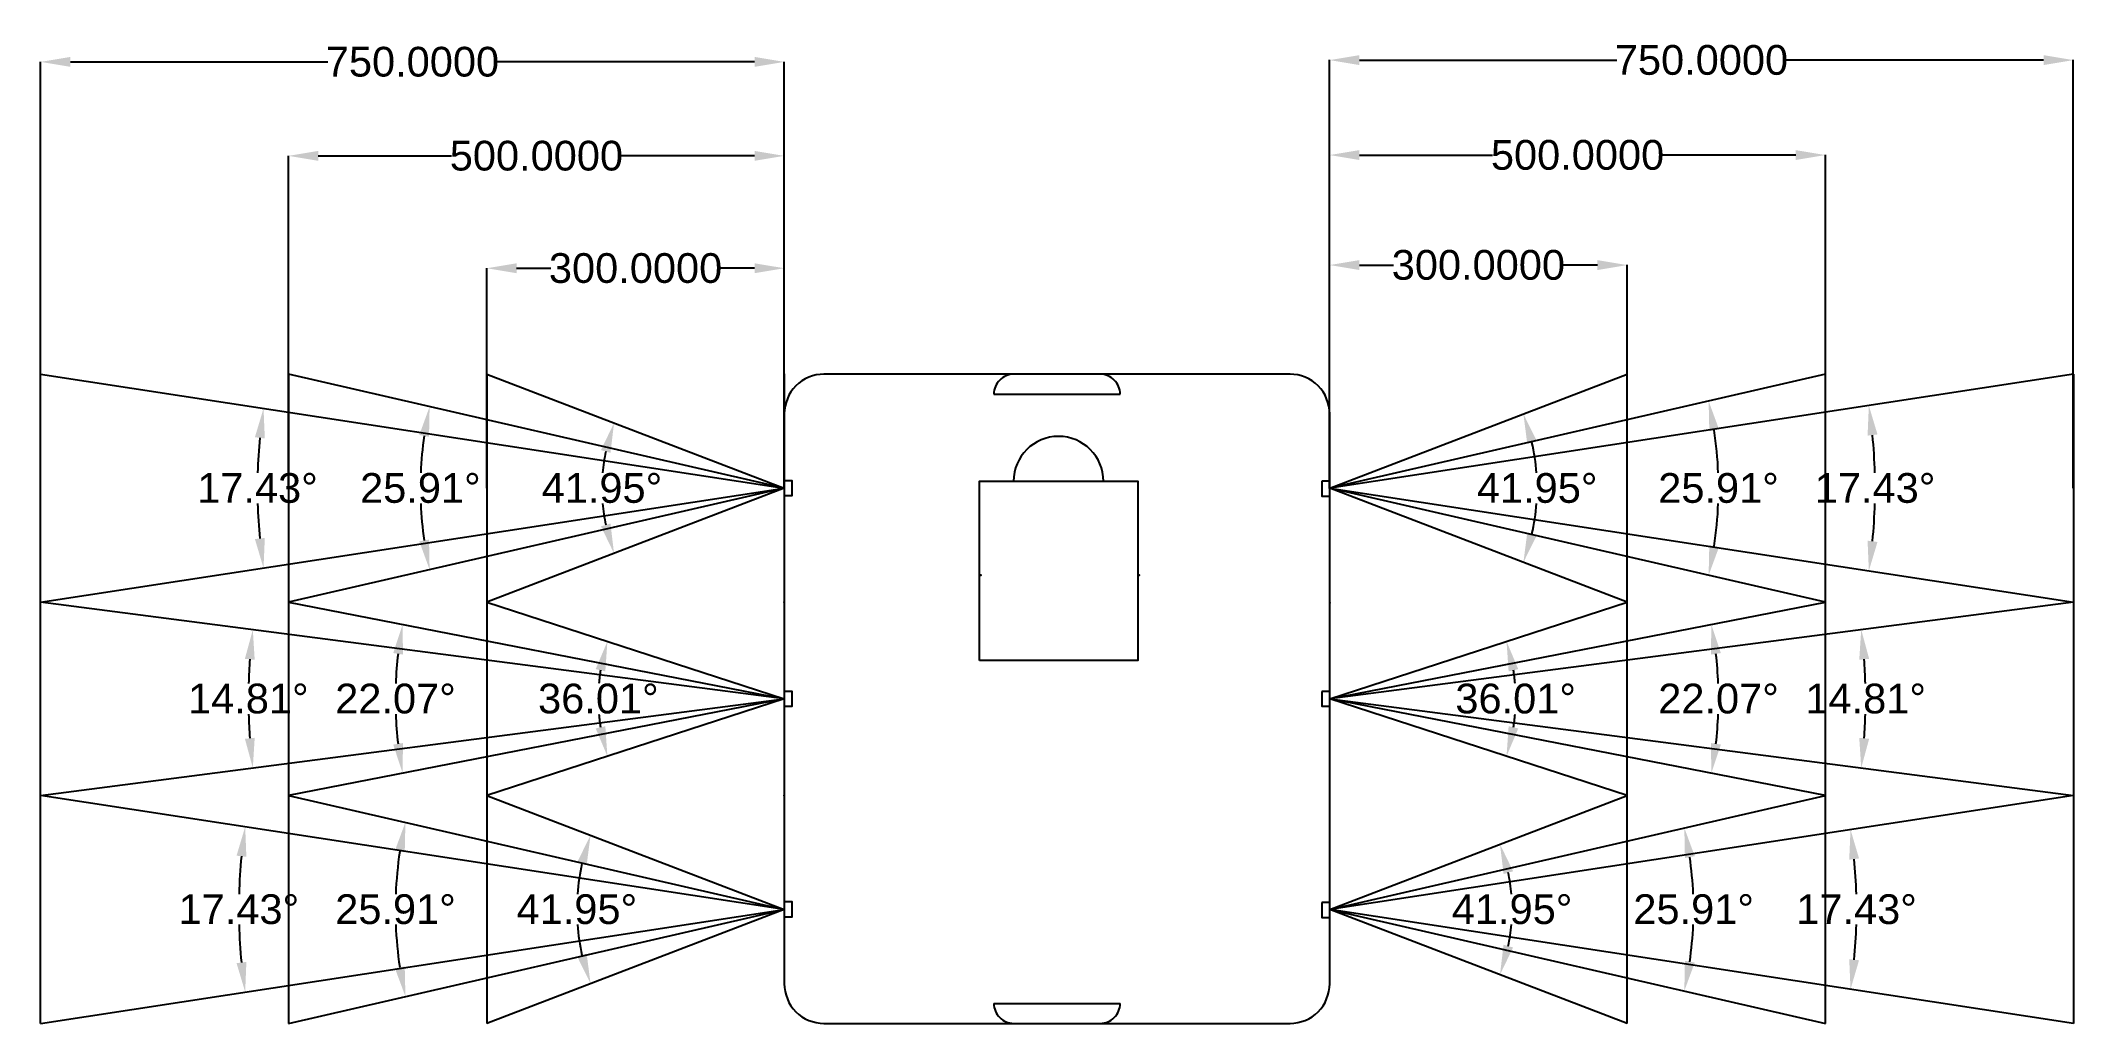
# Model space of a CAD drawing. Header units: millimetres. Extents: x 2129 to 4179, y 1083 to 2074.
import ezdxf

# ---------------------------------------------------------------- set-up
doc = ezdxf.new("R2010")
doc.units = ezdxf.units.MM
doc.styles.get("Standard").update_dxf_attribs({"font": 'arial.ttf'})
doc.dimstyles.new('Angulo_2dec', dxfattribs={"dimtxt": 30, "dimasz": 30, "dimexe": 0.18, "dimexo": 0.0625, "dimgap": 0.09, "dimtad": 0, "dimtih": 1, "dimtoh": 1, "dimdec": 4, "dimzin": 0, "dimdsep": 46, "dimtxsty": 'Standard', "dimcen": 0.09, "dimazin": 0, "dimtfac": 1, "dimtdec": 4, "dimtofl": 0, "dimtmove": 0, "dimatfit": 3, "dimfxl": 1, "dimtolj": 1, "dimtzin": 0, "dimarcsym": 0})

# ---------------------------------------------------------------- blocks, each defined once
blk = doc.blocks.new('*D40')
at = {"color": 0, "lineweight": -2, "transparency": 16777216}
for start, end in [(174.5178, 178.3373), (181.6627, 185.4822)]:
    blk.add_arc((2879.1, 1622.8), 531.4, start, end, dxfattribs=at)
at = {"color": 0, "transparency": 16777216}
for points in [[(2345.2, 1674.2), (2355.2, 1672.9), (2353.9, 1703.3)], [(2355.2, 1572.6), (2345.2, 1571.4), (2353.9, 1542.2)]]:
    blk.add_solid(points, dxfattribs=at)
at = {"layer": 'Defpoints', "color": 0, "transparency": 16777216}
for p in [(2129.1, 1737.8), (2348.4, 1649.7), (2879.1, 1622.8), (2879.1, 1622.8), (2129.1, 1507.8)]:
    blk.add_point(p, dxfattribs=at)
at = {"color": 0, "transparency": 16777216, "insert": (2347.8, 1622.8), "char_height": 30, "attachment_point": 5}
blk.add_mtext('\\A1;17.43°', dxfattribs=at)
blk = doc.blocks.new('*D41')
at = {"color": 0, "lineweight": -2, "transparency": 16777216}
for start, end in [(175.7734, 178.3667), (181.6333, 184.2266)]:
    blk.add_arc((2879.1, 1410.3), 540.5, start, end, dxfattribs=at)
at = {"color": 0, "transparency": 16777216}
for points in [[(2335.1, 1450.6), (2345, 1449.6), (2343.1, 1480)], [(2345, 1370.9), (2335.1, 1369.9), (2343.1, 1340.6)]]:
    blk.add_solid(points, dxfattribs=at)
at = {"layer": 'Defpoints', "color": 0, "transparency": 16777216}
for p in [(2129.1, 1507.8), (2339.1, 1433.6), (2879.1, 1410.3), (2879.1, 1410.3), (2129.1, 1312.8)]:
    blk.add_point(p, dxfattribs=at)
at = {"color": 0, "transparency": 16777216, "insert": (2338.6, 1410.3), "char_height": 30, "attachment_point": 5}
blk.add_mtext('\\A1;14.81°', dxfattribs=at)
blk = doc.blocks.new('*D42')
at = {"color": 0, "lineweight": -2, "transparency": 16777216}
for start, end in [(174.4076, 178.394), (181.606, 185.5924)]:
    blk.add_arc((2879.1, 1197.8), 550.1, start, end, dxfattribs=at)
at = {"color": 0, "transparency": 16777216}
for points in [[(2326.7, 1252), (2336.6, 1250.8), (2335.4, 1281.1)], [(2336.6, 1144.8), (2326.7, 1143.5), (2335.4, 1114.4)]]:
    blk.add_solid(points, dxfattribs=at)
at = {"layer": 'Defpoints', "color": 0, "transparency": 16777216}
for p in [(2129.1, 1312.8), (2329.7, 1225.7), (2879.1, 1197.8), (2879.1, 1197.8), (2129.1, 1082.8)]:
    blk.add_point(p, dxfattribs=at)
at = {"color": 0, "transparency": 16777216, "insert": (2329, 1197.8), "char_height": 30, "attachment_point": 5}
blk.add_mtext('\\A1;17.43°', dxfattribs=at)
blk = doc.blocks.new('*D43')
at = {"color": 0, "lineweight": -2, "transparency": 16777216}
for start, end in [(171.7316, 177.5942), (182.4058, 188.2684)]:
    blk.add_arc((2879.1, 1622.8), 367, start, end, dxfattribs=at)
at = {"color": 0, "transparency": 16777216}
for points in [[(2511, 1676.5), (2520.8, 1674.6), (2521.4, 1705)], [(2520.8, 1570.9), (2511, 1569.1), (2521.4, 1540.5)]]:
    blk.add_solid(points, dxfattribs=at)
at = {"layer": 'Defpoints', "color": 0, "transparency": 16777216}
for p in [(2379.1, 1737.8), (2513.1, 1650.4), (2879.1, 1622.8), (2879.1, 1622.8), (2379.1, 1507.8)]:
    blk.add_point(p, dxfattribs=at)
at = {"color": 0, "transparency": 16777216, "insert": (2512.1, 1622.8), "char_height": 30, "attachment_point": 5}
blk.add_mtext('\\A1;25.91°', dxfattribs=at)
blk = doc.blocks.new('*D44')
at = {"color": 0, "lineweight": -2, "transparency": 16777216}
for start, end in [(173.35, 177.7484), (182.2516, 186.65)]:
    blk.add_arc((2879.1, 1410.3), 392.2, start, end, dxfattribs=at)
at = {"color": 0, "transparency": 16777216}
for points in [[(2484.7, 1456.4), (2494.5, 1454.9), (2494.2, 1485.3)], [(2494.5, 1365.6), (2484.7, 1364.1), (2494.2, 1335.2)]]:
    blk.add_solid(points, dxfattribs=at)
at = {"layer": 'Defpoints', "color": 0, "transparency": 16777216}
for p in [(2379.1, 1507.8), (2487.8, 1435.4), (2879.1, 1410.3), (2879.1, 1410.3), (2379.1, 1312.8)]:
    blk.add_point(p, dxfattribs=at)
at = {"color": 0, "transparency": 16777216, "insert": (2487, 1410.3), "char_height": 30, "attachment_point": 5}
blk.add_mtext('\\A1;22.07°', dxfattribs=at)
blk = doc.blocks.new('*D45')
at = {"color": 0, "lineweight": -2, "transparency": 16777216}
for start, end in [(171.4315, 177.7483), (182.2517, 188.5685)]:
    blk.add_arc((2879.1, 1197.8), 392.2, start, end, dxfattribs=at)
at = {"color": 0, "transparency": 16777216}
for points in [[(2486.4, 1257.1), (2496.3, 1255.3), (2497, 1285.7)], [(2496.3, 1140.3), (2486.4, 1138.4), (2497, 1109.9)]]:
    blk.add_solid(points, dxfattribs=at)
at = {"layer": 'Defpoints', "color": 0, "transparency": 16777216}
for p in [(2379.1, 1312.8), (2488.1, 1227.3), (2879.1, 1197.8), (2879.1, 1197.8), (2379.1, 1082.8)]:
    blk.add_point(p, dxfattribs=at)
at = {"color": 0, "transparency": 16777216, "insert": (2487, 1197.8), "char_height": 30, "attachment_point": 5}
blk.add_mtext('\\A1;25.91°', dxfattribs=at)
blk = doc.blocks.new('*D46')
at = {"color": 0, "lineweight": -2, "transparency": 16777216}
for start, end in [(168.3818, 175.1951), (184.8049, 191.6182)]:
    blk.add_arc((2879.1, 1622.8), 183.9, start, end, dxfattribs=at)
at = {"color": 0, "transparency": 16777216}
for points in [[(2694.2, 1661.2), (2703.8, 1658.4), (2707.4, 1688.6)], [(2703.8, 1587.1), (2694.2, 1584.3), (2707.4, 1556.9)]]:
    blk.add_solid(points, dxfattribs=at)
at = {"layer": 'Defpoints', "color": 0, "transparency": 16777216}
for p in [(2579.1, 1737.8), (2696.6, 1645.2), (2879.1, 1622.8), (2879.1, 1622.8), (2579.1, 1507.8)]:
    blk.add_point(p, dxfattribs=at)
at = {"color": 0, "transparency": 16777216, "insert": (2695.2, 1622.8), "char_height": 30, "attachment_point": 5}
blk.add_mtext('\\A1;41.95°', dxfattribs=at)
blk = doc.blocks.new('*D47')
at = {"color": 0, "lineweight": -2, "transparency": 16777216}
for start, end in [(171.1697, 175.2852), (184.7148, 188.8303)]:
    blk.add_arc((2879.1, 1410.3), 187.6, start, end, dxfattribs=at)
at = {"color": 0, "transparency": 16777216}
for points in [[(2688.9, 1440.2), (2698.6, 1437.9), (2700.7, 1468.2)], [(2698.6, 1382.6), (2688.9, 1380.3), (2700.7, 1352.3)]]:
    blk.add_solid(points, dxfattribs=at)
at = {"layer": 'Defpoints', "color": 0, "transparency": 16777216}
for p in [(2579.1, 1507.8), (2692.6, 1429.9), (2879.1, 1410.3), (2879.1, 1410.3), (2579.1, 1312.8)]:
    blk.add_point(p, dxfattribs=at)
at = {"color": 0, "transparency": 16777216, "insert": (2691.6, 1410.3), "char_height": 30, "attachment_point": 5}
blk.add_mtext('\\A1;36.01°', dxfattribs=at)
blk = doc.blocks.new('*D48')
at = {"color": 0, "lineweight": -2, "transparency": 16777216}
for start, end in [(167.2483, 175.7773), (184.2227, 192.7517)]:
    blk.add_arc((2879.1, 1197.8), 209.2, start, end, dxfattribs=at)
at = {"color": 0, "transparency": 16777216}
for points in [[(2670.3, 1245.4), (2679.8, 1242.5), (2683.7, 1272.7)], [(2679.8, 1153), (2670.3, 1150.1), (2683.7, 1122.9)]]:
    blk.add_solid(points, dxfattribs=at)
at = {"layer": 'Defpoints', "color": 0, "transparency": 16777216}
for p in [(2579.1, 1312.8), (2671.4, 1223.2), (2879.1, 1197.8), (2879.1, 1197.8), (2579.1, 1082.8)]:
    blk.add_point(p, dxfattribs=at)
at = {"color": 0, "transparency": 16777216, "insert": (2669.9, 1197.8), "char_height": 30, "attachment_point": 5}
blk.add_mtext('\\A1;41.95°', dxfattribs=at)
blk = doc.blocks.new('*D50')
at = {"color": 0, "lineweight": -2, "transparency": 16777216}
for p, q in [((2129.1, 1622.8), (2129.1, 2053.1)), ((2159.1, 2052.9), (2418.6, 2052.9)), ((2849.1, 2052.9), (2589.6, 2052.9)), ((2879.1, 1622.8), (2879.1, 2053.1))]:
    blk.add_line(p, q, dxfattribs=at)
at = {"color": 0, "transparency": 16777216}
for points in [[(2159.1, 2057.9), (2159.1, 2047.9), (2129.1, 2052.9)], [(2849.1, 2057.9), (2849.1, 2047.9), (2879.1, 2052.9)]]:
    blk.add_solid(points, dxfattribs=at)
at = {"layer": 'Defpoints', "color": 0, "transparency": 16777216}
for p in [(2879.1, 2052.9), (2129.1, 1622.8), (2879.1, 1622.8)]:
    blk.add_point(p, dxfattribs=at)
at = {"color": 0, "transparency": 16777216, "insert": (2504.1, 2052.9), "char_height": 30, "attachment_point": 5}
blk.add_mtext('\\A1;750.0000', dxfattribs=at)
blk = doc.blocks.new('*D51')
at = {"color": 0, "lineweight": -2, "transparency": 16777216}
for p, q in [((2379.1, 1622.8), (2379.1, 1958.2)), ((2409.1, 1958.1), (2543.5, 1958.1)), ((2849.1, 1958.1), (2714.7, 1958.1)), ((2879.1, 1622.8), (2879.1, 1958.2))]:
    blk.add_line(p, q, dxfattribs=at)
at = {"color": 0, "transparency": 16777216}
for points in [[(2409.1, 1963.1), (2409.1, 1953.1), (2379.1, 1958.1)], [(2849.1, 1963.1), (2849.1, 1953.1), (2879.1, 1958.1)]]:
    blk.add_solid(points, dxfattribs=at)
at = {"layer": 'Defpoints', "color": 0, "transparency": 16777216}
for p in [(2879.1, 1958.1), (2379.1, 1622.8), (2879.1, 1622.8)]:
    blk.add_point(p, dxfattribs=at)
at = {"color": 0, "transparency": 16777216, "insert": (2629.1, 1958.1), "char_height": 30, "attachment_point": 5}
blk.add_mtext('\\A1;500.0000', dxfattribs=at)
blk = doc.blocks.new('*D52')
at = {"color": 0, "lineweight": -2, "transparency": 16777216}
for p, q in [((2579.1, 1622.8), (2579.1, 1844.8)), ((2609.1, 1844.7), (2643.5, 1844.7)), ((2849.1, 1844.7), (2814.7, 1844.7)), ((2879.1, 1622.8), (2879.1, 1844.8))]:
    blk.add_line(p, q, dxfattribs=at)
at = {"color": 0, "transparency": 16777216}
for points in [[(2609.1, 1849.7), (2609.1, 1839.7), (2579.1, 1844.7)], [(2849.1, 1849.7), (2849.1, 1839.7), (2879.1, 1844.7)]]:
    blk.add_solid(points, dxfattribs=at)
at = {"layer": 'Defpoints', "color": 0, "transparency": 16777216}
for p in [(2879.1, 1844.7), (2579.1, 1622.8), (2879.1, 1622.8)]:
    blk.add_point(p, dxfattribs=at)
at = {"color": 0, "transparency": 16777216, "insert": (2729.1, 1844.7), "char_height": 30, "attachment_point": 5}
blk.add_mtext('\\A1;300.0000', dxfattribs=at)
blk = doc.blocks.new('*D53')
at = {"color": 0, "lineweight": -2, "transparency": 16777216}
for start, end in [(1.6627, 5.4822), (354.5178, 358.3373)]:
    blk.add_arc((3429.1, 1197.8), 531.4, start, end, dxfattribs=at)
at = {"color": 0, "transparency": 16777216}
for points in [[(3953.1, 1247.9), (3963, 1249.2), (3954.4, 1278.3)], [(3963, 1146.4), (3953.1, 1147.6), (3954.4, 1117.2)]]:
    blk.add_solid(points, dxfattribs=at)
at = {"layer": 'Defpoints', "color": 0, "transparency": 16777216}
for p in [(4179.1, 1312.8), (3429.1, 1197.8), (3429.1, 1197.8), (3959.8, 1170.8), (4179.1, 1082.8)]:
    blk.add_point(p, dxfattribs=at)
at = {"color": 0, "transparency": 16777216, "insert": (3960.5, 1197.8), "char_height": 30, "attachment_point": 5}
blk.add_mtext('\\A1;17.43°', dxfattribs=at)
blk = doc.blocks.new('*D54')
at = {"color": 0, "lineweight": -2, "transparency": 16777216}
for start, end in [(1.6333, 4.2266), (355.7734, 358.3667)]:
    blk.add_arc((3429.1, 1410.3), 540.5, start, end, dxfattribs=at)
at = {"color": 0, "transparency": 16777216}
for points in [[(3963.2, 1449.6), (3973.2, 1450.6), (3965.2, 1480)], [(3973.2, 1369.9), (3963.2, 1370.9), (3965.2, 1340.6)]]:
    blk.add_solid(points, dxfattribs=at)
at = {"layer": 'Defpoints', "color": 0, "transparency": 16777216}
for p in [(4179.1, 1507.8), (3429.1, 1410.3), (3429.1, 1410.3), (3969.2, 1387), (4179.1, 1312.8)]:
    blk.add_point(p, dxfattribs=at)
at = {"color": 0, "transparency": 16777216, "insert": (3969.7, 1410.3), "char_height": 30, "attachment_point": 5}
blk.add_mtext('\\A1;14.81°', dxfattribs=at)
blk = doc.blocks.new('*D58')
at = {"color": 0, "lineweight": -2, "transparency": 16777216}
for start, end in [(1.606, 5.5924), (354.4076, 358.394)]:
    blk.add_arc((3429.1, 1622.8), 550.1, start, end, dxfattribs=at)
at = {"color": 0, "transparency": 16777216}
for points in [[(3971.6, 1675.8), (3981.6, 1677), (3972.9, 1706.1)], [(3981.6, 1568.5), (3971.6, 1569.8), (3972.9, 1539.4)]]:
    blk.add_solid(points, dxfattribs=at)
at = {"layer": 'Defpoints', "color": 0, "transparency": 16777216}
for p in [(4179.1, 1737.8), (3429.1, 1622.8), (3429.1, 1622.8), (3978.5, 1594.9), (4179.1, 1507.8)]:
    blk.add_point(p, dxfattribs=at)
at = {"color": 0, "transparency": 16777216, "insert": (3979.2, 1622.8), "char_height": 30, "attachment_point": 5}
blk.add_mtext('\\A1;17.43°', dxfattribs=at)
blk = doc.blocks.new('*D59')
at = {"color": 0, "lineweight": -2, "transparency": 16777216}
for start, end in [(2.4058, 8.2684), (351.7316, 357.5942)]:
    blk.add_arc((3429.1, 1197.8), 367, start, end, dxfattribs=at)
at = {"color": 0, "transparency": 16777216}
for points in [[(3787.4, 1249.6), (3797.3, 1251.5), (3786.8, 1280)], [(3797.3, 1144.1), (3787.4, 1145.9), (3786.8, 1115.5)]]:
    blk.add_solid(points, dxfattribs=at)
at = {"layer": 'Defpoints', "color": 0, "transparency": 16777216}
for p in [(3929.1, 1312.8), (3429.1, 1197.8), (3429.1, 1197.8), (3795.1, 1170.1), (3929.1, 1082.8)]:
    blk.add_point(p, dxfattribs=at)
at = {"color": 0, "transparency": 16777216, "insert": (3796.2, 1197.8), "char_height": 30, "attachment_point": 5}
blk.add_mtext('\\A1;25.91°', dxfattribs=at)
blk = doc.blocks.new('*D60')
at = {"color": 0, "lineweight": -2, "transparency": 16777216}
for start, end in [(2.2516, 6.65), (353.35, 357.7484)]:
    blk.add_arc((3429.1, 1410.3), 392.2, start, end, dxfattribs=at)
at = {"color": 0, "transparency": 16777216}
for points in [[(3813.7, 1454.9), (3823.6, 1456.4), (3814, 1485.3)], [(3823.6, 1364.1), (3813.7, 1365.6), (3814, 1335.2)]]:
    blk.add_solid(points, dxfattribs=at)
at = {"layer": 'Defpoints', "color": 0, "transparency": 16777216}
for p in [(3929.1, 1507.8), (3429.1, 1410.3), (3429.1, 1410.3), (3820.5, 1385.1), (3929.1, 1312.8)]:
    blk.add_point(p, dxfattribs=at)
at = {"color": 0, "transparency": 16777216, "insert": (3821.3, 1410.3), "char_height": 30, "attachment_point": 5}
blk.add_mtext('\\A1;22.07°', dxfattribs=at)
blk = doc.blocks.new('*D61')
at = {"color": 0, "lineweight": -2, "transparency": 16777216}
for start, end in [(2.2517, 8.5685), (351.4315, 357.7483)]:
    blk.add_arc((3429.1, 1622.8), 392.2, start, end, dxfattribs=at)
at = {"color": 0, "transparency": 16777216}
for points in [[(3812, 1680.3), (3821.8, 1682.1), (3811.3, 1710.7)], [(3821.8, 1563.4), (3812, 1565.3), (3811.3, 1534.9)]]:
    blk.add_solid(points, dxfattribs=at)
at = {"layer": 'Defpoints', "color": 0, "transparency": 16777216}
for p in [(3929.1, 1737.8), (3429.1, 1622.8), (3429.1, 1622.8), (3820.2, 1593.2), (3929.1, 1507.8)]:
    blk.add_point(p, dxfattribs=at)
at = {"color": 0, "transparency": 16777216, "insert": (3821.3, 1622.8), "char_height": 30, "attachment_point": 5}
blk.add_mtext('\\A1;25.91°', dxfattribs=at)
blk = doc.blocks.new('*D55')
at = {"color": 0, "lineweight": -2, "transparency": 16777216}
for start, end in [(4.8049, 11.6182), (348.3818, 355.1951)]:
    blk.add_arc((3429.1, 1197.8), 183.9, start, end, dxfattribs=at)
at = {"color": 0, "transparency": 16777216}
for points in [[(3604.5, 1233.4), (3614.1, 1236.2), (3600.9, 1263.6)], [(3614.1, 1159.3), (3604.5, 1162.1), (3600.9, 1131.9)]]:
    blk.add_solid(points, dxfattribs=at)
at = {"layer": 'Defpoints', "color": 0, "transparency": 16777216}
for p in [(3729.1, 1312.8), (3429.1, 1197.8), (3429.1, 1197.8), (3611.7, 1175.4), (3729.1, 1082.8)]:
    blk.add_point(p, dxfattribs=at)
at = {"color": 0, "transparency": 16777216, "insert": (3613.1, 1197.8), "char_height": 30, "attachment_point": 5}
blk.add_mtext('\\A1;41.95°', dxfattribs=at)
blk = doc.blocks.new('*D56')
at = {"color": 0, "lineweight": -2, "transparency": 16777216}
for start, end in [(4.7148, 8.8303), (351.1697, 355.2852)]:
    blk.add_arc((3429.1, 1410.3), 187.6, start, end, dxfattribs=at)
at = {"color": 0, "transparency": 16777216}
for points in [[(3609.6, 1437.9), (3619.3, 1440.2), (3607.5, 1468.2)], [(3619.3, 1380.3), (3609.6, 1382.6), (3607.5, 1352.3)]]:
    blk.add_solid(points, dxfattribs=at)
at = {"layer": 'Defpoints', "color": 0, "transparency": 16777216}
for p in [(3729.1, 1507.8), (3429.1, 1410.3), (3429.1, 1410.3), (3615.7, 1390.7), (3729.1, 1312.8)]:
    blk.add_point(p, dxfattribs=at)
at = {"color": 0, "transparency": 16777216, "insert": (3616.7, 1410.3), "char_height": 30, "attachment_point": 5}
blk.add_mtext('\\A1;36.01°', dxfattribs=at)
blk = doc.blocks.new('*D57')
at = {"color": 0, "lineweight": -2, "transparency": 16777216}
for start, end in [(4.2227, 12.7517), (347.2483, 355.7773)]:
    blk.add_arc((3429.1, 1622.8), 209.2, start, end, dxfattribs=at)
at = {"color": 0, "transparency": 16777216}
for points in [[(3628.4, 1667.5), (3638, 1670.4), (3624.5, 1697.7)], [(3638, 1575.1), (3628.4, 1578), (3624.5, 1547.9)]]:
    blk.add_solid(points, dxfattribs=at)
at = {"layer": 'Defpoints', "color": 0, "transparency": 16777216}
for p in [(3729.1, 1737.8), (3429.1, 1622.8), (3429.1, 1622.8), (3636.8, 1597.3), (3729.1, 1507.8)]:
    blk.add_point(p, dxfattribs=at)
at = {"color": 0, "transparency": 16777216, "insert": (3638.4, 1622.8), "char_height": 30, "attachment_point": 5}
blk.add_mtext('\\A1;41.95°', dxfattribs=at)
blk = doc.blocks.new('*D64')
at = {"color": 0, "lineweight": -2, "transparency": 16777216}
for p, q in [((3429.1, 1622.3), (3429.1, 1848.1)), ((3459.1, 1847.9), (3493.5, 1847.9)), ((3699.1, 1847.9), (3664.7, 1847.9)), ((3729.1, 1622.8), (3729.1, 1848.1))]:
    blk.add_line(p, q, dxfattribs=at)
at = {"color": 0, "transparency": 16777216}
for points in [[(3459.1, 1852.9), (3459.1, 1842.9), (3429.1, 1847.9)], [(3699.1, 1852.9), (3699.1, 1842.9), (3729.1, 1847.9)]]:
    blk.add_solid(points, dxfattribs=at)
at = {"layer": 'Defpoints', "color": 0, "transparency": 16777216}
for p in [(3729.1, 1847.9), (3429.1, 1622.2), (3729.1, 1622.8)]:
    blk.add_point(p, dxfattribs=at)
at = {"color": 0, "transparency": 16777216, "insert": (3579.1, 1847.9), "char_height": 30, "attachment_point": 5}
blk.add_mtext('\\A1;300.0000', dxfattribs=at)
blk = doc.blocks.new('*D65')
at = {"color": 0, "lineweight": -2, "transparency": 16777216}
for p, q in [((3429.1, 1622.8), (3429.1, 1959.1)), ((3459.1, 1958.9), (3593.5, 1958.9)), ((3899.1, 1958.9), (3764.7, 1958.9)), ((3929.1, 1622.8), (3929.1, 1959.1))]:
    blk.add_line(p, q, dxfattribs=at)
at = {"color": 0, "transparency": 16777216}
for points in [[(3459.1, 1963.9), (3459.1, 1953.9), (3429.1, 1958.9)], [(3899.1, 1963.9), (3899.1, 1953.9), (3929.1, 1958.9)]]:
    blk.add_solid(points, dxfattribs=at)
at = {"layer": 'Defpoints', "color": 0, "transparency": 16777216}
for p in [(3929.1, 1958.9), (3429.1, 1622.8), (3929.1, 1622.8)]:
    blk.add_point(p, dxfattribs=at)
at = {"color": 0, "transparency": 16777216, "insert": (3679.1, 1958.9), "char_height": 30, "attachment_point": 5}
blk.add_mtext('\\A1;500.0000', dxfattribs=at)
blk = doc.blocks.new('*D66')
at = {"color": 0, "lineweight": -2, "transparency": 16777216}
for p, q in [((3429.1, 1622.3), (3429.1, 2054.9)), ((3459.1, 2054.7), (3718.6, 2054.7)), ((4149.1, 2054.7), (3889.6, 2054.7)), ((4179.1, 1622.8), (4179.1, 2054.9))]:
    blk.add_line(p, q, dxfattribs=at)
at = {"color": 0, "transparency": 16777216}
for points in [[(3459.1, 2059.7), (3459.1, 2049.7), (3429.1, 2054.7)], [(4149.1, 2059.7), (4149.1, 2049.7), (4179.1, 2054.7)]]:
    blk.add_solid(points, dxfattribs=at)
at = {"layer": 'Defpoints', "color": 0, "transparency": 16777216}
for p in [(4179.1, 2054.7), (3429.1, 1622.2), (4179.1, 1622.8)]:
    blk.add_point(p, dxfattribs=at)
at = {"color": 0, "transparency": 16777216, "insert": (3804.1, 2054.7), "char_height": 30, "attachment_point": 5}
blk.add_mtext('\\A1;750.0000', dxfattribs=at)

msp = doc.modelspace()

# ---------------------------------------------------------------- linework, layer by layer
at = {"color": 254, "true_color": 0xcecce6}
for p, q in [((2129.12498, 1737.76702), (2879.12498, 1622.76702)), ((2129.12498, 1507.76702), (2129.12498, 1737.76702)), ((4179.12498, 1737.76702), (3429.12498, 1622.76702)), ((4179.12498, 1737.76702), (4179.12498, 1507.76702)), ((2129.12498, 1507.76702), (2879.12498, 1622.76702)), ((3429.12498, 1622.76702), (4179.12498, 1507.76702)), ((2879.12498, 1410.26702), (2129.12498, 1507.76702)), ((2129.12498, 1312.76702), (2129.12498, 1507.76702)), ((4179.12498, 1507.76702), (3429.12498, 1410.26702)), ((4179.12498, 1507.76702), (4179.12498, 1312.76702)), ((2129.12498, 1312.76702), (2879.12498, 1410.26702)), ((3429.12498, 1410.26702), (4179.12498, 1312.76702)), ((2879.12498, 1197.76702), (2129.12498, 1312.76702)), ((2129.12498, 1082.76702), (2129.12498, 1312.76702)), ((4179.12498, 1312.76702), (3429.12498, 1197.76702)), ((4179.12498, 1312.76702), (4179.12498, 1082.76702)), ((2129.12498, 1082.76702), (2879.12498, 1197.76702)), ((4179.12498, 1082.76702), (3429.12498, 1197.76702))]:
    msp.add_line(p, q, dxfattribs=at)
at = {"color": 165, "true_color": 0x5e67af}
for p, q in [((2879.12498, 1622.76702), (2379.12498, 1737.76702)), ((2379.12498, 1737.76702), (2379.12498, 1507.76702)), ((3929.12498, 1737.76702), (3429.12498, 1622.76702)), ((3929.12498, 1507.76702), (3929.12498, 1737.76702)), ((2879.12498, 1622.76702), (2379.12498, 1507.76702)), ((3929.12498, 1507.76702), (3429.12498, 1622.76702)), ((2379.12498, 1507.76702), (2879.12498, 1410.26702)), ((2379.12498, 1507.76702), (2379.12498, 1312.76702)), ((3429.12498, 1410.26702), (3929.12498, 1507.76702)), ((3929.12498, 1312.76702), (3929.12498, 1507.76702)), ((2879.12498, 1410.26702), (2379.12498, 1312.76702)), ((3929.12498, 1312.76702), (3429.12498, 1410.26702)), ((2379.12498, 1312.76702), (2879.12498, 1197.76702)), ((2379.12498, 1312.76702), (2379.12498, 1082.76702)), ((3429.12498, 1197.76702), (3929.12498, 1312.76702)), ((3929.12498, 1082.76702), (3929.12498, 1312.76702)), ((2379.12498, 1082.76702), (2879.12498, 1197.76702)), ((3429.12498, 1197.76702), (3929.12498, 1082.76702))]:
    msp.add_line(p, q, dxfattribs=at)
at = {"color": 11, "true_color": 0xf27172}
for p, q in [((2579.12498, 1737.76702), (2879.12498, 1622.76702)), ((2579.12498, 1737.76702), (2579.12498, 1507.76702)), ((3429.12498, 1622.76702), (3729.12498, 1737.76702)), ((3729.12498, 1507.76702), (3729.12498, 1737.76702)), ((2879.12498, 1622.76702), (2579.12498, 1507.76702)), ((3729.12498, 1507.76702), (3429.12498, 1622.76702)), ((2579.12498, 1507.76702), (2879.12498, 1410.26702)), ((2579.12498, 1507.76702), (2579.12498, 1312.76702)), ((3429.12498, 1410.26702), (3729.12498, 1507.76702)), ((3729.12498, 1312.76702), (3729.12498, 1507.76702)), ((2879.12498, 1410.26702), (2579.12498, 1312.76702)), ((2879.12498, 1410.26702), (2879.12498, 1410.26702)), ((3429.12498, 1410.26702), (3429.12498, 1410.26702)), ((3729.12498, 1312.76702), (3429.12498, 1410.26702)), ((2579.12498, 1312.76702), (2879.12498, 1197.76702)), ((2579.12498, 1312.76702), (2579.12498, 1082.76702)), ((3429.12498, 1197.76702), (3729.12498, 1312.76702)), ((3729.12498, 1082.76702), (3729.12498, 1312.76702)), ((2879.12498, 1197.76702), (2579.12498, 1082.76702)), ((3729.12498, 1082.76702), (3429.12498, 1197.76702))]:
    msp.add_line(p, q, dxfattribs=at)
for p, q in [((2879.12498, 1737.76702), (2879.12498, 1622.76702)), ((3236.96331, 1534.94668), (3236.96331, 1534.94668))]:
    msp.add_line(p, q)
at = {"color": 7}
for p, q in [((3090.48537, 1717.76702), (3217.7646, 1717.76702)), ((3090.48537, 1102.76702), (3217.7646, 1102.76702))]:
    msp.add_line(p, q, dxfattribs=at)
at = {"color": 41, "true_color": 0xf4ee51}
msp.add_line((3154.12498, 1082.76702), (3154.12498, 1082.76702), dxfattribs=at)
msp.add_lwpolyline([(2919.12498, 1737.76702, 0.4142135624), (2879.12498, 1697.76702), (2879.12498, 1122.76702, 0.4142135624), (2919.12498, 1082.76702), (3389.12498, 1082.76702, 0.4142135624), (3429.12498, 1122.76702), (3429.12498, 1697.76702, 0.4142135624), (3389.12498, 1737.76702)], format="xyb", close=True)
for points in [[(3217.7646, 1717.76702, 0.4142135624), (3197.7646, 1737.76702), (3110.48537, 1737.76702, 0.4142135624), (3090.48537, 1717.76702)], [(3090.48537, 1102.76702, 0.4142135624), (3110.48537, 1082.76702), (3197.7646, 1082.76702, 0.4142135624), (3217.7646, 1102.76702)]]:
    msp.add_lwpolyline(points, format="xyb")
for points in [[(2879.12498, 1630.26702), (2879.12498, 1615.26702), (2887.12498, 1615.26702), (2887.12498, 1630.26702)], [(3421.12498, 1629.70703), (3421.12498, 1614.70703), (3429.12498, 1614.70703), (3429.12498, 1629.70703)], [(2879.12498, 1417.76702), (2879.12498, 1402.76702), (2887.12498, 1402.76702), (2887.12498, 1417.76702)], [(3421.12498, 1417.76702), (3421.12498, 1402.76702), (3429.12498, 1402.76702), (3429.12498, 1417.76702)], [(2879.12498, 1205.26702), (2879.12498, 1190.26702), (2887.12498, 1190.26702), (2887.12498, 1205.26702)], [(3421.12498, 1204.70703), (3421.12498, 1189.70703), (3429.12498, 1189.70703), (3429.12498, 1204.70703)]]:
    msp.add_lwpolyline(points, close=True, dxfattribs=at)
msp.add_lwpolyline([(3075.80808, 1449.00232), (3075.80808, 1629.73321), (3235.54839, 1629.73321), (3235.54839, 1449.00232)], close=True)
msp.add_arc((3155.67823, 1629.73321), 45.27687, 0, 180)
for p in [(2879.12498, 1737.76702), (2879.12498, 1697.76702), (2879.12498, 1697.76702), (2879.12498, 1697.76702), (2879.12498, 1697.76702), (2879.12498, 1697.76702), (2879.12498, 1697.76702), (2879.12498, 1697.76702), (2879.12498, 1697.76702), (2879.12498, 1697.76702), (3429.12498, 1507.20703)]:
    msp.add_point(p, dxfattribs=at)
at = {"color": 252, "true_color": 0x939598}
for p in [(2879.12498, 1737.76702), (3429.12498, 1507.20703)]:
    msp.add_point(p, dxfattribs=at)
at = {"color": 30, "true_color": 0xf8991e}
msp.add_point((2879.12498, 1737.76702), dxfattribs=at)
for p in [(3077.223, 1534.94668), (3236.96331, 1534.94668)]:
    msp.add_point(p)
at = {"color": 2, "true_color": 0xf1eb1f}
for p in [(2879.12498, 1507.76702), (2879.12498, 1312.76702)]:
    msp.add_point(p, dxfattribs=at)

# ---------------------------------------------------------------- dimensions: what is measured, and where the dimension line sits
at = {"color": 7}
dim = msp.add_linear_dim(base=(2879.12498, 2052.92091), p1=(2129.12498, 1622.76702), p2=(2879.12498, 1622.76702), dimstyle='Angulo_2dec', dxfattribs=at)
dim.commit()
dim.dimension.update_dxf_attribs({"geometry": '*D50', "text_midpoint": (2504.12498, 2052.92091), "dimtype": 160})
for base, p1, p2, picture, middle in [((4179.12498, 2054.67601), (3429.12498, 1622.20703), (4179.12498, 1622.76702), '*D66', (3804.12498, 2054.67601)), ((2879.12498, 1958.06026), (2379.12498, 1622.76702), (2879.12498, 1622.76702), '*D51', (2629.12498, 1958.06026)), ((3929.12498, 1958.94356), (3429.12498, 1622.76702), (3929.12498, 1622.76702), '*D65', (3679.12498, 1958.94356)), ((3729.12498, 1847.90348), (3429.12498, 1622.20703), (3729.12498, 1622.76702), '*D64', (3579.12498, 1847.90348)), ((2879.12498, 1844.65475), (2579.12498, 1622.76702), (2879.12498, 1622.76702), '*D52', (2729.12498, 1844.65475))]:
    dim = msp.add_linear_dim(base=base, p1=p1, p2=p2, dimstyle='Angulo_2dec', dxfattribs=at)
    dim.commit()
    dim.dimension.update_dxf_attribs({"geometry": picture, "text_midpoint": middle})
at = {"color": 254, "true_color": 0xcecce6}
for base, line1, line2, picture, middle in [((2348.44157, 1649.70431), ((2129.12498, 1507.76702), (2879.12498, 1622.76702)), ((2129.12498, 1737.76702), (2879.12498, 1622.76702)), '*D40', (2347.75835, 1622.76702)), ((3978.50791, 1594.88054), ((4179.12498, 1737.76702), (3429.12498, 1622.76702)), ((3429.12498, 1622.76702), (4179.12498, 1507.76702)), '*D58', (3979.2152, 1622.76702)), ((2339.0841, 1433.55269), ((2129.12498, 1312.76702), (2879.12498, 1410.26702)), ((2879.12498, 1410.26702), (2129.12498, 1507.76702)), '*D41', (2338.58231, 1410.26702)), ((3969.16587, 1386.98134), ((4179.12498, 1507.76702), (3429.12498, 1410.26702)), ((3429.12498, 1410.26702), (4179.12498, 1312.76702)), '*D54', (3969.66766, 1410.26702)), ((2329.74206, 1225.65349), ((2129.12498, 1082.76702), (2879.12498, 1197.76702)), ((2879.12498, 1197.76702), (2129.12498, 1312.76702)), '*D42', (2329.03476, 1197.76702)), ((3959.80839, 1170.82972), ((4179.12498, 1312.76702), (3429.12498, 1197.76702)), ((4179.12498, 1082.76702), (3429.12498, 1197.76702)), '*D53', (3960.49162, 1197.76702))]:
    dim = msp.add_angular_dim_2l(base=base, line1=line1, line2=line2, dimstyle='Angulo_2dec', dxfattribs=at)
    dim.commit()
    dim.dimension.update_dxf_attribs({"geometry": picture, "text_midpoint": middle})
at = {"color": 165, "true_color": 0x5e67af}
for base, line1, line2, picture, middle in [((2513.12226, 1650.39989), ((2879.12498, 1622.76702), (2379.12498, 1507.76702)), ((2879.12498, 1622.76702), (2379.12498, 1737.76702)), '*D43', (2512.08061, 1622.76702)), ((3820.16355, 1593.24396), ((3929.12498, 1737.76702), (3429.12498, 1622.76702)), ((3929.12498, 1507.76702), (3429.12498, 1622.76702)), '*D61', (3821.27644, 1622.76702)), ((2487.77563, 1435.42403), ((2879.12498, 1410.26702), (2379.12498, 1312.76702)), ((2379.12498, 1507.76702), (2879.12498, 1410.26702)), '*D44', (2486.96788, 1410.26702)), ((3820.47434, 1385.11), ((3429.12498, 1410.26702), (3929.12498, 1507.76702)), ((3929.12498, 1312.76702), (3429.12498, 1410.26702)), '*D60', (3821.28209, 1410.26702)), ((2488.08642, 1227.29007), ((2379.12498, 1082.76702), (2879.12498, 1197.76702)), ((2379.12498, 1312.76702), (2879.12498, 1197.76702)), '*D45', (2486.97353, 1197.76702)), ((3795.12771, 1170.13414), ((3429.12498, 1197.76702), (3929.12498, 1312.76702)), ((3429.12498, 1197.76702), (3929.12498, 1082.76702)), '*D59', (3796.16936, 1197.76702))]:
    dim = msp.add_angular_dim_2l(base=base, line1=line1, line2=line2, dimstyle='Angulo_2dec', dxfattribs=at)
    dim.commit()
    dim.dimension.update_dxf_attribs({"geometry": picture, "text_midpoint": middle})
at = {"color": 11, "true_color": 0xf27172}
for base, line1, line2, picture, middle in [((2696.55484, 1645.15523), ((2879.12498, 1622.76702), (2579.12498, 1507.76702)), ((2579.12498, 1737.76702), (2879.12498, 1622.76702)), '*D46', (2695.18725, 1622.76702)), ((3636.81279, 1597.29867), ((3429.12498, 1622.76702), (3729.12498, 1737.76702)), ((3729.12498, 1507.76702), (3429.12498, 1622.76702)), '*D57', (3638.36853, 1622.76702)), ((2692.58552, 1429.87767), ((2879.12498, 1410.26702), (2579.12498, 1312.76702)), ((2579.12498, 1507.76702), (2879.12498, 1410.26702)), '*D47', (2691.55753, 1410.26702)), ((3615.66445, 1390.65636), ((3429.12498, 1410.26702), (3729.12498, 1507.76702)), ((3729.12498, 1312.76702), (3429.12498, 1410.26702)), '*D56', (3616.69244, 1410.26702)), ((2671.43718, 1223.23536), ((2879.12498, 1197.76702), (2579.12498, 1082.76702)), ((2579.12498, 1312.76702), (2879.12498, 1197.76702)), '*D48', (2669.88144, 1197.76702)), ((3611.69513, 1175.3788), ((3429.12498, 1197.76702), (3729.12498, 1312.76702)), ((3729.12498, 1082.76702), (3429.12498, 1197.76702)), '*D55', (3613.06272, 1197.76702))]:
    dim = msp.add_angular_dim_2l(base=base, line1=line1, line2=line2, dimstyle='Angulo_2dec', dxfattribs=at)
    dim.commit()
    dim.dimension.update_dxf_attribs({"geometry": picture, "text_midpoint": middle})

doc.saveas('drawing.dxf')
